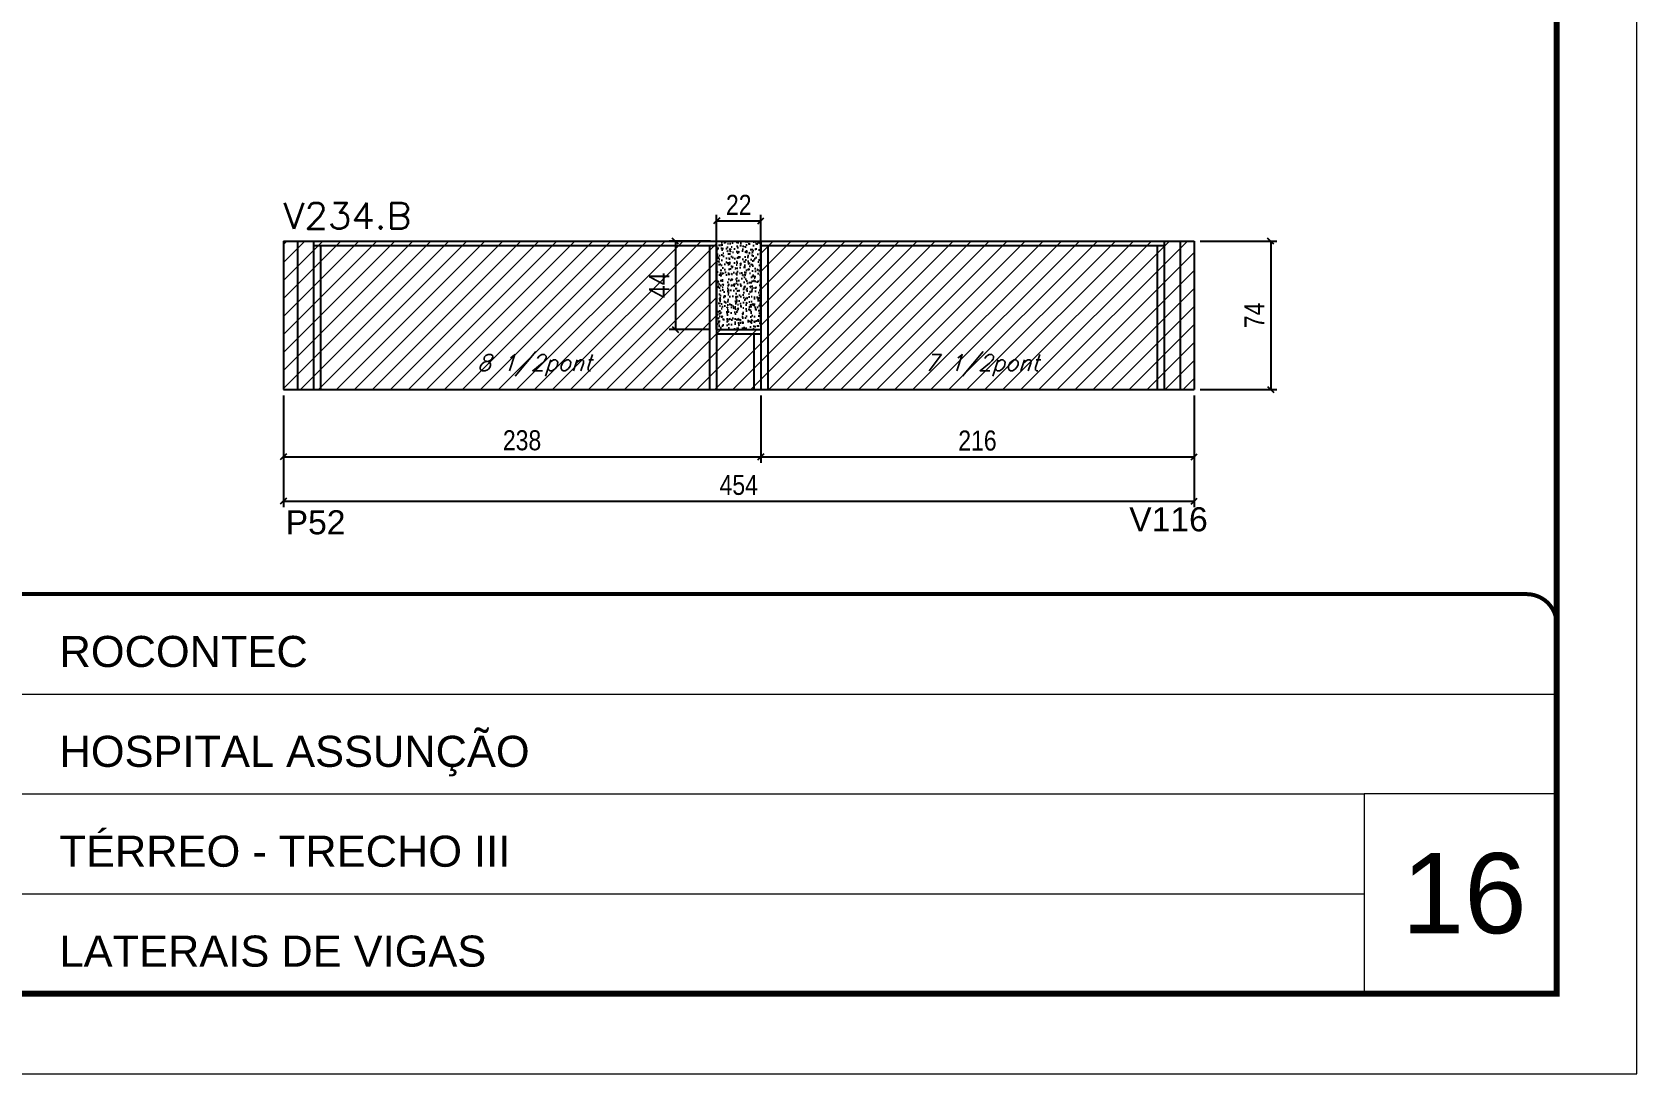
# Model space of a CAD drawing. Extents: x 137137 to 143418, y 10464 to 34486.
# Drawn here: x 142591 to 143391, y 29990 to 30510 of the extents above; entities that cross this region are included whole.
import ezdxf

# ---------------------------------------------------------------- set-up
doc = ezdxf.new("R2010")
doc.units = 0
doc.linetypes.add('CONTINUO', pattern=[0])
doc.linetypes.add('DASHED', pattern=[0.75, 0.5, -0.25])
for name, color, linetype in [('5', 5, 'Continuous'), ('COTA', 241, 'Continuous'), ('Painéis', 200, 'Continuous'), ('SARR_2.2x7', 40, 'Continuous'), ('SARR_3.5x7', 81, 'Continuous'), ('texto', 7, 'Continuous')]:
    doc.layers.add(name, color=color, linetype=linetype)
for name, color, linetype, lineweight in [('CARIMBO', 255, 'Continuous', 9), ('Folhas', 255, 'Continuous', 9), ('Hachura', 251, 'Continuous', 9), ('SARRAFO DE PRESSAO', 251, 'DASHED', 9), ('Texto Seção', 7, 'Continuous', 15)]:
    doc.layers.add(name, color=color, linetype=linetype, lineweight=lineweight)
doc.styles.add('ARIAL', font='arial.ttf')
doc.styles.add('COTA TECNICA', font='techl___.ttf', dxfattribs={"height": 10})
doc.styles.add('REGUA-120', font='ROMANS.shx', dxfattribs={"height": 15})
doc.styles.add('Romans', font='romans.shx')
doc.styles.get("Standard").update_dxf_attribs({"font": 'arial.ttf'})
doc.dimstyles.new('PAINEL', dxfattribs={"dimtxt": 10, "dimasz": 3, "dimexe": 3, "dimexo": 3, "dimgap": 3, "dimtad": 1, "dimdec": 1, "dimzin": 12, "dimdsep": 46, "dimtxsty": 'COTA TECNICA', "dimblk1": 'OBLIQUE', "dimblk2": 'OBLIQUE', "dimsah": 1, "dimcen": 0.9, "dimclrd": 4, "dimclre": 4, "dimclrt": 240, "dimadec": 1, "dimazin": 3, "dimtfac": 1, "dimtdec": 1, "dimtmove": 0, "dimatfit": 3, "dimfxl": 1, "dimtolj": 1, "dimtzin": 12, "dimarcsym": 0})
pattern_1 = [(45, (4755, 1148.575), (-4.49012806, 4.49012806), [])]

# ---------------------------------------------------------------- blocks, each defined once
blk = doc.blocks.new('9999999999')
at = {"color": 30, "linetype": 'CONTINUO'}
for p, q in [((98564.56, 34379.64), (99583.98, 34379.64)), ((98564.56, 34329.83), (99487.98, 34329.83)), ((99583.98, 34329.83), (99487.98, 34329.83)), ((99487.98, 34329.83), (99487.98, 34230.21)), ((98564.56, 34280.02), (99487.98, 34280.02))]:
    blk.add_line(p, q, dxfattribs=at)
at = {"color": 30, "linetype": 'CONTINUO', "const_width": 2}
blk.add_lwpolyline([(99583.98, 34230.21), (99583.98, 34414.45, 0.414214), (99568.98, 34429.45), (98228.98, 34429.45, 0.414214), (98213.98, 34414.45), (98213.98, 34245.21, 0.414214), (98228.98, 34230.21), (99583.98, 34230.21)], format="xyb", dxfattribs=at)
at = {"layer": 'Folhas'}
blk.add_lwpolyline([(98138.98, 34190.21), (99623.98, 34190.21), (99623.98, 35240.21), (98138.98, 35240.21)], close=True, dxfattribs=at)
at = {"layer": 'Folhas', "color": 30, "const_width": 3}
blk.add_lwpolyline([(98213.98, 34230.21), (99583.98, 34230.21), (99583.98, 35200.21), (98213.98, 35200.21)], close=True, dxfattribs=at)
at = {"color": 7, "linetype": 'Continuous', "ltscale": 5, "style": 'ARIAL'}
for s, height, p in [('ROCONTEC', 15.483, (98837.68, 34393.13)), ('HOSPITAL ASSUNÇÃO', 15.4829, (98837.68, 34343.32)), ('TÉRREO - TRECHO III', 15.4829, (98837.68, 34293.51)), ('LATERAIS DE VIGAS', 15.4829, (98837.68, 34243.7))]:
    blk.add_text(s, height=height, dxfattribs=at).set_placement(p)
blk = doc.blocks.new('_Oblique')
at = {"color": 0, "linetype": 'ByBlock', "lineweight": -2}
blk.add_line((-0.5, -0.5), (0.5, 0.5), dxfattribs=at)
blk = doc.blocks.new('*D90')
at = {"layer": 'COTA', "color": 4, "linetype": 'ByBlock', "lineweight": -2, "transparency": 16777216}
for p, q in [((142929.07, 30405.31), (142908.47, 30405.31)), ((142911.47, 30405.31), (142911.47, 30361.31)), ((142929.07, 30361.31), (142908.47, 30361.31))]:
    blk.add_line(p, q, dxfattribs=at)
at = {"layer": 'Defpoints', "color": 0, "linetype": 'ByBlock', "transparency": 16777216}
for p in [(142932.07, 30405.31), (142911.47, 30361.31), (142932.07, 30361.31)]:
    blk.add_point(p, dxfattribs=at)
at = {"layer": 'COTA', "color": 4, "linetype": 'ByBlock', "lineweight": -2, "transparency": 16777216, "xscale": 3, "yscale": 3, "zscale": 3}
for p, rotation in [((142911.47, 30405.31), 90), ((142911.47, 30361.31), 270)]:
    blk.add_blockref('_Oblique', p, dxfattribs=dict(at, rotation=rotation))
at = {"layer": 'COTA', "color": 240, "linetype": 'ByBlock', "transparency": 16777216, "insert": (142903.4, 30383.31), "char_height": 10, "attachment_point": 5, "rotation": 90, "style": 'COTA TECNICA'}
blk.add_mtext('\\A1;44', dxfattribs=at)
blk = doc.blocks.new('*D91')
at = {"layer": 'COTA', "color": 4, "linetype": 'ByBlock', "lineweight": -2, "transparency": 16777216}
for p, q in [((142932.07, 30364.31), (142932.07, 30418.43)), ((142932.07, 30415.43), (142954.07, 30415.43)), ((142954.07, 30364.31), (142954.07, 30418.43))]:
    blk.add_line(p, q, dxfattribs=at)
at = {"layer": 'Defpoints', "color": 0, "linetype": 'ByBlock', "transparency": 16777216}
for p in [(142954.07, 30415.43), (142932.07, 30361.31), (142954.07, 30361.31)]:
    blk.add_point(p, dxfattribs=at)
at = {"layer": 'COTA', "color": 4, "linetype": 'ByBlock', "lineweight": -2, "transparency": 16777216, "xscale": 3, "yscale": 3, "zscale": 3, "rotation": 180}
blk.add_blockref('_Oblique', (142932.07, 30415.43), dxfattribs=at)
at = {"layer": 'COTA', "color": 4, "linetype": 'ByBlock', "lineweight": -2, "transparency": 16777216, "xscale": 3, "yscale": 3, "zscale": 3}
blk.add_blockref('_Oblique', (142954.07, 30415.43), dxfattribs=at)
at = {"layer": 'COTA', "color": 240, "linetype": 'ByBlock', "transparency": 16777216, "insert": (142943.07, 30423.43), "char_height": 10, "attachment_point": 5, "style": 'COTA TECNICA'}
blk.add_mtext('\\A1;22', dxfattribs=at)
blk = doc.blocks.new('*D92')
at = {"layer": 'COTA', "color": 4, "linetype": 'ByBlock', "lineweight": -2, "transparency": 16777216}
for p, q in [((143173.07, 30405.31), (143211.23, 30405.31)), ((143208.23, 30405.31), (143208.23, 30331.31)), ((143173.07, 30331.31), (143211.23, 30331.31))]:
    blk.add_line(p, q, dxfattribs=at)
at = {"layer": 'Defpoints', "color": 0, "linetype": 'ByBlock', "transparency": 16777216}
for p in [(143170.07, 30405.31), (143170.07, 30331.31), (143208.23, 30331.31)]:
    blk.add_point(p, dxfattribs=at)
at = {"layer": 'COTA', "color": 4, "linetype": 'ByBlock', "lineweight": -2, "transparency": 16777216, "xscale": 3, "yscale": 3, "zscale": 3}
for p, rotation in [((143208.23, 30405.31), 90), ((143208.23, 30331.31), 270)]:
    blk.add_blockref('_Oblique', p, dxfattribs=dict(at, rotation=rotation))
at = {"layer": 'COTA', "color": 240, "linetype": 'ByBlock', "transparency": 16777216, "insert": (143200.15, 30368.31), "char_height": 10, "attachment_point": 5, "rotation": 90, "style": 'COTA TECNICA'}
blk.add_mtext('\\A1;74', dxfattribs=at)
blk = doc.blocks.new('*D93')
at = {"layer": 'COTA', "color": 4, "linetype": 'ByBlock', "lineweight": -2, "transparency": 16777216}
for p, q in [((142716.07, 30328.31), (142716.07, 30294.72)), ((142954.07, 30328.31), (142954.07, 30294.72)), ((142716.07, 30297.72), (142954.07, 30297.72))]:
    blk.add_line(p, q, dxfattribs=at)
at = {"layer": 'Defpoints', "color": 0, "linetype": 'ByBlock', "transparency": 16777216}
for p in [(142716.07, 30331.31), (142954.07, 30331.31), (142954.07, 30297.72)]:
    blk.add_point(p, dxfattribs=at)
at = {"layer": 'COTA', "color": 4, "linetype": 'ByBlock', "lineweight": -2, "transparency": 16777216, "xscale": 3, "yscale": 3, "zscale": 3, "rotation": 180}
blk.add_blockref('_Oblique', (142716.07, 30297.72), dxfattribs=at)
at = {"layer": 'COTA', "color": 4, "linetype": 'ByBlock', "lineweight": -2, "transparency": 16777216, "xscale": 3, "yscale": 3, "zscale": 3}
blk.add_blockref('_Oblique', (142954.07, 30297.72), dxfattribs=at)
at = {"layer": 'COTA', "color": 240, "linetype": 'ByBlock', "transparency": 16777216, "insert": (142835.07, 30305.96), "char_height": 10, "attachment_point": 5, "style": 'COTA TECNICA'}
blk.add_mtext('\\A1;238', dxfattribs=at)
blk = doc.blocks.new('*D94')
at = {"layer": 'COTA', "color": 4, "linetype": 'ByBlock', "lineweight": -2, "transparency": 16777216}
for p, q in [((142954.07, 30328.31), (142954.07, 30294.72)), ((143170.07, 30328.31), (143170.07, 30294.72)), ((142954.07, 30297.72), (143170.07, 30297.72))]:
    blk.add_line(p, q, dxfattribs=at)
at = {"layer": 'Defpoints', "color": 0, "linetype": 'ByBlock', "transparency": 16777216}
for p in [(142954.07, 30331.31), (143170.07, 30331.31), (143170.07, 30297.72)]:
    blk.add_point(p, dxfattribs=at)
at = {"layer": 'COTA', "color": 4, "linetype": 'ByBlock', "lineweight": -2, "transparency": 16777216, "xscale": 3, "yscale": 3, "zscale": 3, "rotation": 180}
blk.add_blockref('_Oblique', (142954.07, 30297.72), dxfattribs=at)
at = {"layer": 'COTA', "color": 4, "linetype": 'ByBlock', "lineweight": -2, "transparency": 16777216, "xscale": 3, "yscale": 3, "zscale": 3}
blk.add_blockref('_Oblique', (143170.07, 30297.72), dxfattribs=at)
at = {"layer": 'COTA', "color": 240, "linetype": 'ByBlock', "transparency": 16777216, "insert": (143062.07, 30305.82), "char_height": 10, "attachment_point": 5, "style": 'COTA TECNICA'}
blk.add_mtext('\\A1;216', dxfattribs=at)
blk = doc.blocks.new('*D6303')
at = {"layer": 'Defpoints', "color": 0, "ltscale": 25, "transparency": 16777216}
for p in [(142716.07, 30331.31), (143170.07, 30331.31), (143170.07, 30275.6)]:
    blk.add_point(p, dxfattribs=at)
at = {"layer": 'Painéis', "color": 4, "lineweight": -2, "ltscale": 25, "transparency": 16777216}
for p, q in [((142716.07, 30328.31), (142716.07, 30272.6)), ((143170.07, 30328.31), (143170.07, 30272.6)), ((142716.07, 30275.6), (143170.07, 30275.6))]:
    blk.add_line(p, q, dxfattribs=at)
at = {"layer": 'Painéis', "color": 4, "lineweight": -2, "ltscale": 25, "transparency": 16777216, "xscale": 3, "yscale": 3, "zscale": 3, "rotation": 180}
blk.add_blockref('_Oblique', (142716.07, 30275.6), dxfattribs=at)
at = {"layer": 'Painéis', "color": 4, "lineweight": -2, "ltscale": 25, "transparency": 16777216, "xscale": 3, "yscale": 3, "zscale": 3}
blk.add_blockref('_Oblique', (143170.07, 30275.6), dxfattribs=at)
at = {"layer": 'Painéis', "color": 240, "ltscale": 25, "transparency": 16777216, "insert": (142943.07, 30283.71), "char_height": 10, "attachment_point": 5, "style": 'COTA TECNICA'}
blk.add_mtext('\\A1;454', dxfattribs=at)

msp = doc.modelspace()

# ---------------------------------------------------------------- hatches: boundary and pattern name
at = {"layer": 'COTA', "linetype": 'ByBlock'}
h = msp.add_hatch(dxfattribs=at)
h.set_pattern_fill('AR-CONC', color=256, scale=0.03)
h.set_pattern_definition([(50, (11544.475, -3251.782), (5.46554007, -0.47817257), [0.5715, -6.2865]), (355, (11544.475, -3251.782), (-1.05730264, 5.73170536), [0.4572, -5.02921753]), (100.4514447, (11544.9304, -3251.822), (4.40823741, 5.25353256), [0.48570026, -5.34270734]), (46.1842, (11544.475, -3250.258), (8.13237123, -1.26126984), [0.85725, -9.42975]), (96.6355576, (11545.153, -3250.363), (7.122124, 7.42278374), [0.7285507, -8.01406824]), (351.184151, (11544.475, -3250.258), (7.122124, 7.42278374), [0.685799, -7.54379196]), (21, (11545.237, -3250.639), (4.54843174, -3.06795595), [0.5715, -6.2865]), (326, (11545.237, -3250.639), (1.85406085, 5.52563898), [0.4572, -5.0292]), (71.451445, (11545.616, -3250.895), (6.40249258, 2.45768307), [0.48570026, -5.34269813]), (37.5, (11544.475, -3251.7821), (0.092658098, 2.536651166), [0, -4.96824, 0, -5.1054, 0, -5.04825]), (7.5, (11544.475, -3251.782), (2.004589875, 3.005417245), [0, -2.91084, 0, -4.85394, 0, -1.92405]), (327.5, (11542.7757, -3251.782), (4.067717855, -0.17186232), [0, -1.905, 0, -5.9436, 0, -7.8867]), (317.5, (11542.0137, -3251.782), (4.44387544, 0.76279473), [0, -2.4765, 0, -3.94716, 0, -5.6007])])
h.paths.add_polyline_path([(142932.07, 30405.31), (142932.07, 30361.31), (142954.07, 30361.31), (142954.07, 30405.31)])
at = {"layer": 'Hachura', "linetype": 'ByBlock'}
h = msp.add_hatch(dxfattribs=at)
h.set_pattern_fill('ANSI31', color=256, scale=2)
h.set_pattern_definition(pattern_1)
h.paths.add_polyline_path([(142954.07, 30331.31), (142954.07, 30361.31), (142932.07, 30361.31), (142932.07, 30405.31), (142716.07, 30405.31), (142716.07, 30331.31)])
h.paths.add_polyline_path([(142913.26, 30372.53), (142913.26, 30394.72), (142892.67, 30394.72), (142892.67, 30372.53)], flags=24)
h.paths.add_polyline_path([(142804.89, 30335.41), (142872.51, 30335.41), (142878.01, 30351.38), (142810.39, 30351.38)], flags=24)
h = msp.add_hatch(dxfattribs=at)
h.set_pattern_fill('ANSI31', color=256, scale=2)
h.set_pattern_definition(pattern_1)
h.paths.add_polyline_path([(143170.07, 30331.31), (143170.07, 30405.31), (142954.07, 30405.31), (142954.07, 30361.31), (142954.07, 30331.31)])
h.paths.add_polyline_path([(143027.39, 30335.41), (143095.01, 30335.41), (143100.51, 30351.38), (143032.89, 30351.38)], flags=24)

# ---------------------------------------------------------------- linework, layer by layer
at = {"layer": 'COTA', "linetype": 'ByBlock'}
msp.add_line((142932.07, 30405.31), (142954.07, 30405.31), dxfattribs=at)
at = {"layer": 'Painéis', "linetype": 'ByBlock'}
for p, q in [((142716.07, 30405.31), (142932.07, 30405.31)), ((142716.07, 30405.31), (142716.07, 30331.31)), ((142932.07, 30361.31), (142932.07, 30405.31)), ((142954.07, 30405.31), (143170.07, 30405.31)), ((142954.07, 30405.31), (142954.07, 30361.31)), ((143170.07, 30405.31), (143170.07, 30331.31)), ((142932.07, 30361.31), (142954.07, 30361.31)), ((142954.07, 30361.31), (142954.07, 30331.31)), ((142716.07, 30331.31), (143170.07, 30331.31))]:
    msp.add_line(p, q, dxfattribs=at)
at = {"layer": 'SARR_2.2x7', "linetype": 'Continuous'}
for p, q in [((142723.07, 30405.31), (142723.07, 30331.31)), ((142731.07, 30403.11), (142932.07, 30403.11)), ((142954.07, 30403.11), (143155.07, 30403.11)), ((143163.07, 30405.31), (143163.07, 30331.31)), ((142932.07, 30359.11), (142954.07, 30359.11))]:
    msp.add_line(p, q, dxfattribs=at)
at = {"layer": 'SARR_3.5x7'}
for p, q in [((142731.07, 30405.31), (142731.07, 30331.31)), ((142734.57, 30403.11), (142734.57, 30331.31)), ((142928.57, 30403.11), (142928.57, 30331.31)), ((142932.07, 30403.11), (142932.07, 30331.31)), ((142954.07, 30403.11), (142954.07, 30331.31)), ((142957.57, 30403.11), (142957.57, 30331.31)), ((143151.57, 30403.11), (143151.57, 30331.31)), ((143155.07, 30405.31), (143155.07, 30331.31)), ((142950.57, 30359.11), (142950.57, 30331.31))]:
    msp.add_line(p, q, dxfattribs=at)

# ---------------------------------------------------------------- block references
at = {"layer": 'SARRAFO DE PRESSAO', "color": 6, "linetype": 'ByBlock'}
msp.add_blockref('9999999999', (43766.81, -4200.15), dxfattribs=at)

# ---------------------------------------------------------------- texts
at = {"layer": '5', "linetype": 'Continuous'}
for s, p in [('P52', (142717.22, 30259.12)), ('V116', (143137.72, 30260.62))]:
    msp.add_text(s, height=12, rotation=0.00004, dxfattribs=at).set_placement(p)
at = {"layer": 'CARIMBO', "style": 'ARIAL'}
msp.add_text('16', height=40, dxfattribs=at).set_placement((143273.65, 30060.19))
at = {"layer": 'texto', "color": 2, "char_height": 8, "attachment_point": 5, "style": 'Romans'}
for s, insert in [('{\\Q19;\\C256;8 1/2pont}', (142841.26, 30343.39)), ('{\\Q19;\\C256;7 1/2pont}', (143064.26, 30343.39))]:
    msp.add_mtext(s, dxfattribs=dict(at, insert=insert))
at = {"layer": 'Texto Seção', "style": 'REGUA-120', "width": 1.05}
msp.add_text('V234.B', height=13, dxfattribs=at).set_placement((142716.07, 30411.49))

# ---------------------------------------------------------------- dimensions: what is measured, and where the dimension line sits
at = {"layer": 'COTA', "linetype": 'ByBlock'}
for base, p1, p2, picture, middle in [((142954.07, 30415.43), (142932.07, 30361.31), (142954.07, 30361.31), '*D91', (142943.07, 30423.43)), ((142954.07, 30297.72), (142716.07, 30331.31), (142954.07, 30331.31), '*D93', (142835.07, 30305.96))]:
    dim = msp.add_linear_dim(base=base, p1=p1, p2=p2, dimstyle='PAINEL', dxfattribs=at)
    dim.commit()
    dim.dimension.update_dxf_attribs({"geometry": picture, "text_midpoint": middle})
for base, p1, p2, picture, middle in [((142911.47, 30361.31), (142932.07, 30405.31), (142932.07, 30361.31), '*D90', (142903.4, 30383.31)), ((143208.23, 30331.31), (143170.07, 30405.31), (143170.07, 30331.31), '*D92', (143200.15, 30368.31))]:
    dim = msp.add_linear_dim(base=base, p1=p1, p2=p2, angle=90, dimstyle='PAINEL', dxfattribs=at)
    dim.commit()
    dim.dimension.update_dxf_attribs({"geometry": picture, "text_midpoint": middle})
dim = msp.add_linear_dim(base=(143170.07, 30297.72), p1=(142954.07, 30331.31), p2=(143170.07, 30331.31), dimstyle='PAINEL', override={"dimtmove": 1}, dxfattribs=at)
dim.commit()
dim.dimension.update_dxf_attribs({"geometry": '*D94', "text_midpoint": (143062.07, 30305.82)})
at = {"layer": 'Painéis', "ltscale": 25}
dim = msp.add_linear_dim(base=(143170.07, 30275.6), p1=(142716.07, 30331.31), p2=(143170.07, 30331.31), dimstyle='PAINEL', dxfattribs=at)
dim.commit()
dim.dimension.update_dxf_attribs({"geometry": '*D6303', "text_midpoint": (142943.07, 30283.71)})

doc.saveas('drawing.dxf')
